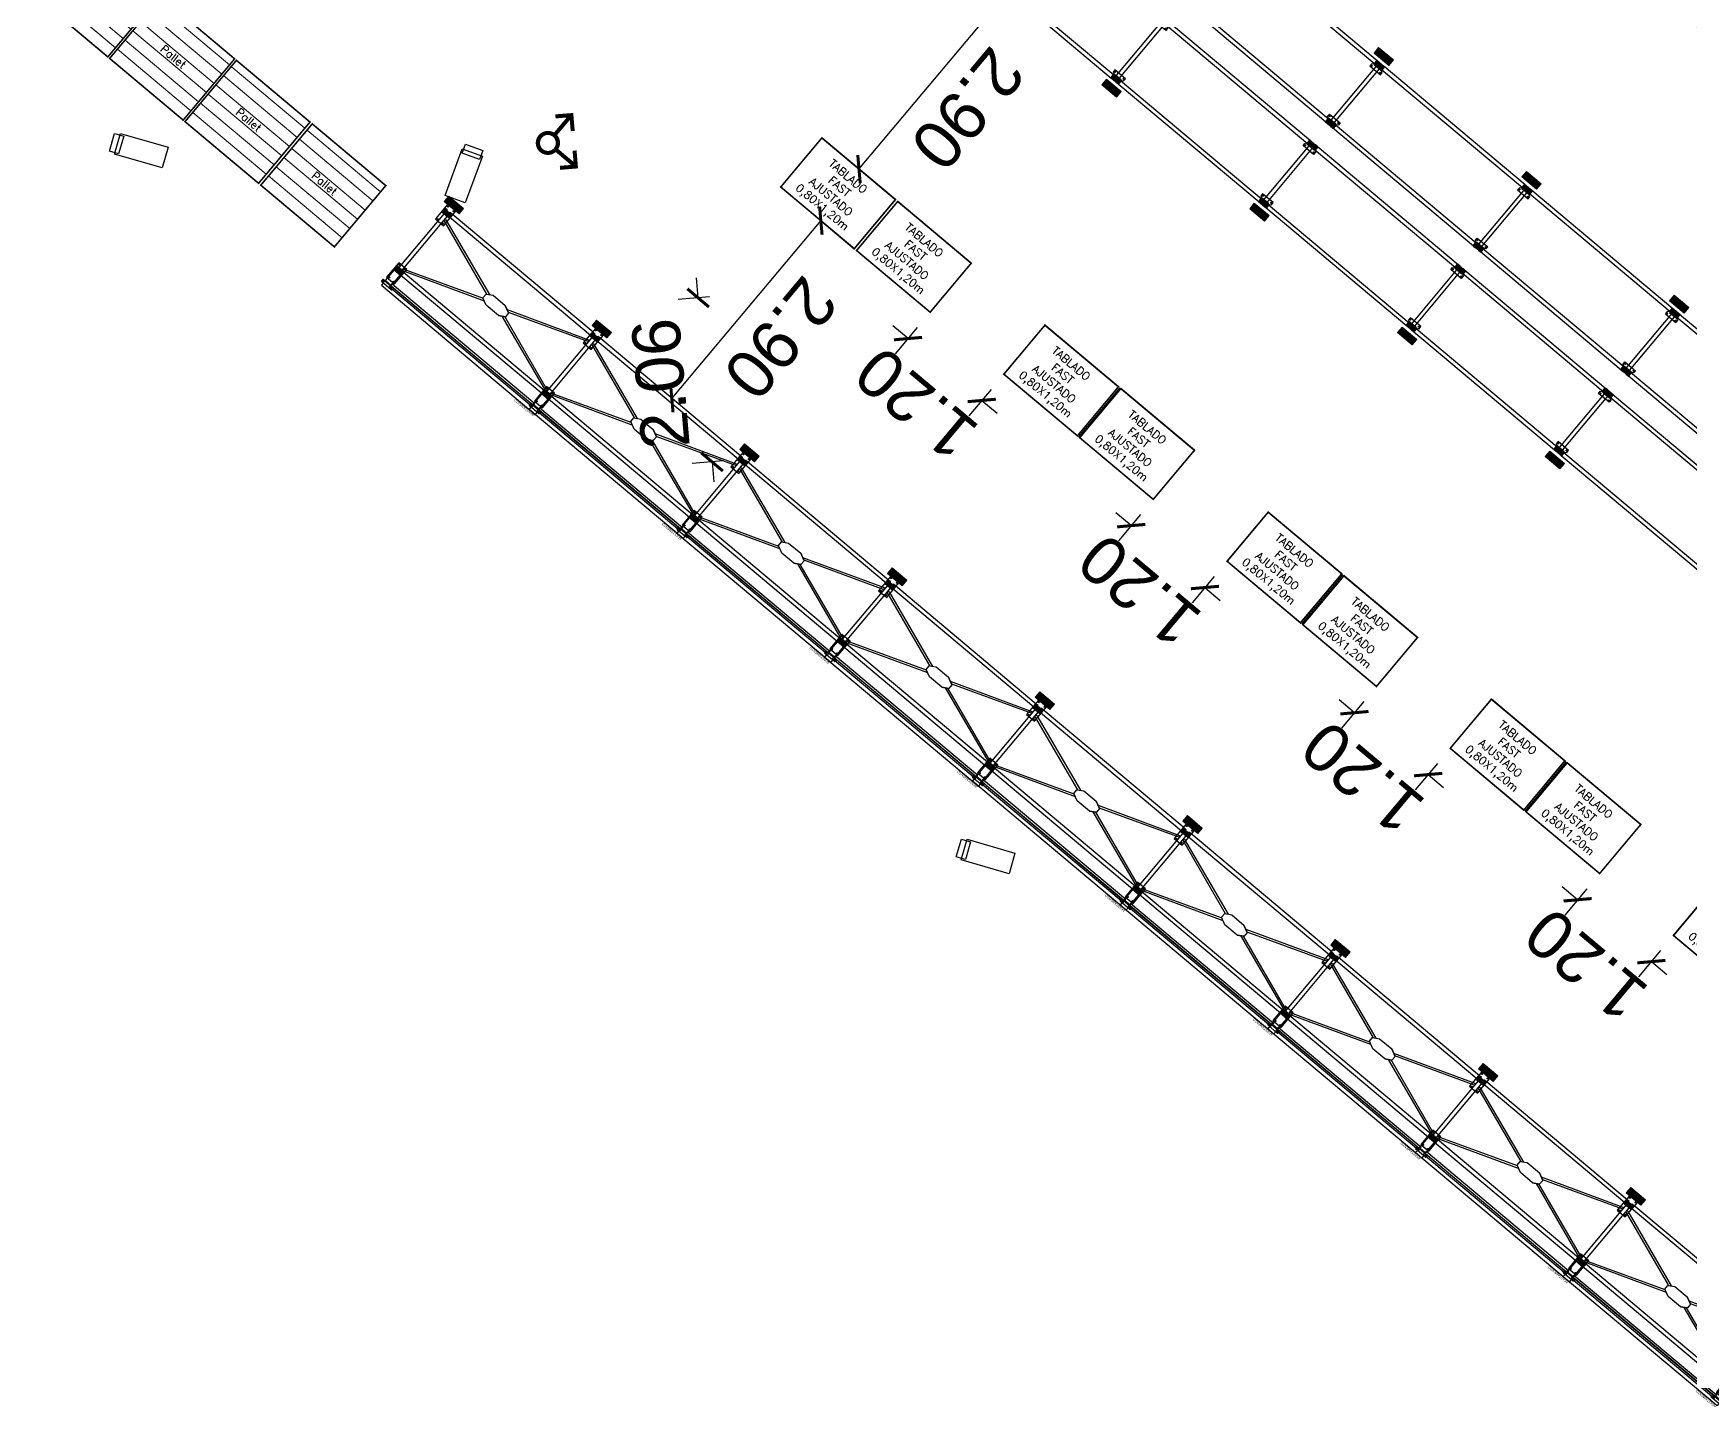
# Model space of a CAD drawing. Header units: metres. Extents: x 822482 to 822767, y 9662202 to 9662512.
# Drawn here: x 822615.03 to 822635.75, y 9662387.63 to 9662404.84 of the extents above; entities that cross this region are included whole.
import ezdxf
from ezdxf.lldxf.tags import DXFTag

# ---------------------------------------------------------------- set-up
doc = ezdxf.new("R2010")
doc.units = ezdxf.units.M
for name, color, linetype, lineweight in [('#ARQ_MOB', 250, 'Continuous', 0), ('20006_ARQ_1400_3PV$0$ELETRICA', 130, 'Continuous', 0), ('ARQ_NE_PORTAPALLETS', 251, 'Continuous', 0)]:
    doc.layers.add(name, color=color, linetype=linetype, lineweight=lineweight)
for name, color, linetype in [('#ARQ_TEXTO', 8, 'Continuous'), ('_LAYOUT - JK', 250, 'Continuous'), ('wbc_gond_planta', 7, 'Continuous')]:
    doc.layers.add(name, color=color, linetype=linetype)
doc.layers.add('ARQ_NE_COTAS', color=7, linetype='Continuous', true_color=0x000000)
doc.layers.add('NE_SIM_START', color=7, linetype='Continuous', true_color=0xebeb00)
doc.styles.add('Arial', font='arial.ttf', dxfattribs={"height": 0.6})
doc.styles.add('ROMANS', font='romans', dxfattribs={"height": 0.2})
doc.styles.get("Standard").update_dxf_attribs({"font": 'arial.ttf'})
tags = doc.linetypes.add('DASHED0', pattern=[1, 0.5, -0.5]).pattern_tags.tags
tags[6:7] = [DXFTag(74, 4), DXFTag(75, 0), DXFTag(340, '0'), DXFTag(46, 0.0), DXFTag(50, 0.0), DXFTag(44, 0.0), DXFTag(45, 0.0)]
tags[4:5] = [DXFTag(74, 4), DXFTag(75, 0), DXFTag(340, '0'), DXFTag(46, 0.0), DXFTag(50, 0.0), DXFTag(44, 0.0), DXFTag(45, 0.0)]
doc.dimstyles.new('1-300', dxfattribs={"dimtxt": 0.6, "dimasz": 0.25, "dimexe": 0.25, "dimexo": 0.25, "dimgap": 0.25, "dimtad": 1, "dimzin": 4, "dimdsep": 46, "dimtxsty": 'Arial', "dimblk": 'ARCHTICK', "dimcen": 0.25, "dimclrd": 256, "dimclre": 256, "dimclrt": 256, "dimadec": 0, "dimazin": 0, "dimtfac": 0.0666666666666667, "dimtix": 1, "dimtofl": 0, "dimtmove": 0, "dimatfit": 3, "dimldrblk": 'ARCHTICK', "dimfxl": 0.25, "dimtvp": 1, "dimtolj": 1, "dimtzin": 0, "dimarcsym": 0})

# ---------------------------------------------------------------- blocks, each defined once
blk = doc.blocks.new('065-1283-02-ARQ-PB-BAS-PLA-TTM$0$A$C3B6668A3')
at = {"const_width": 0.05}
for points in [[(0.1590988545109013, 0.01767755651554381), (0.01767749827359921, 0.1590989127528601), (0.1590988545109013, 0.3005202689901765)], [(0.3489784858639098, 0.1590989127528601), (0.01767749827359921, 0.1590989127528601)]]:
    blk.add_lwpolyline(points, dxfattribs=at)
at = {"const_width": 0.04999999999999857}
blk.add_lwpolyline([(0.3489784858639098, 0.1590989127528601, 1), (0.5989784858639098, 0.1590989127528601, 1)], format="xyb", close=True, dxfattribs=at)
blk = doc.blocks.new('_ARCHTICK')
at = {"color": 0, "linetype": 'ByBlock', "const_width": 0.15}
blk.add_lwpolyline([(-0.5, -0.5), (0.5, 0.5)], dxfattribs=at)
blk = doc.blocks.new('*D11')
at = {"layer": 'ARQ_NE_COTAS', "lineweight": -2, "ltscale": 10, "transparency": 16777216}
for p, q in [((822623.3437770943, 9662401.526453814), (822623.322633804, 9662401.775558133)), ((822623.4842761322, 9662401.538378986), (822623.0946727761, 9662401.505310524)), ((822623.6582832533, 9662399.488275874), (822623.2686798967, 9662399.455207413)), ((822623.5177842149, 9662399.476350702), (822623.5389275051, 9662399.227246385))]:
    blk.add_line(p, q, dxfattribs=at)
at = {"layer": 'Defpoints', "color": 0, "ltscale": 10, "transparency": 16777216}
for p in [(822623.3437770987, 9662401.526453815), (822623.7333804546, 9662401.559522279), (822623.9073875761, 9662399.509419166)]:
    blk.add_point(p, dxfattribs=at)
at = {"layer": 'ARQ_NE_COTAS', "lineweight": -2, "ltscale": 10, "transparency": 16777216, "xscale": 0.25, "yscale": 0.25, "zscale": 0.25}
for p, rotation in [((822623.3437770943, 9662401.526453814), 274.8514804117333), ((822623.5177842149, 9662399.476350702), 94.85148041173332)]:
    blk.add_blockref('_ARCHTICK', p, dxfattribs=dict(at, rotation=rotation))
at = {"layer": 'ARQ_NE_COTAS', "ltscale": 10, "transparency": 16777216, "insert": (822622.8764300942, 9662400.454350507), "char_height": 0.6, "attachment_point": 5, "rotation": 94.85148041173335, "style": 'Arial'}
blk.add_mtext('\\A1;2.06', dxfattribs=at)
blk = doc.blocks.new('protetor')
blk.add_hatch(color=8).paths.add_polyline_path([(-3.5, -5), (-3.5, -14), (20.5, -14), (20.5, -5)])
at = {"color": 8}
blk.add_lwpolyline([(-3.5, -5), (-3.5, -14), (20.5, -14), (20.5, -5)], close=True, dxfattribs=at)
blk = doc.blocks.new('100100T11R230100')
at = {"layer": 'wbc_gond_planta'}
for points in [[(3, -1), (3, 0), (0, 0), (0, -6), (11, -6), (11, 0), (8, 0), (8, -1)], [(244, -1), (244, 0), (241, 0), (241, -6), (252, -6), (252, 0), (249, 0), (249, -1)], [(8, -99), (8, -100), (11, -100), (11, -94), (0, -94), (0, -100), (3, -100), (3, -99)], [(249, -99), (249, -100), (252, -100), (252, -94), (241, -94), (241, -100), (244, -100), (244, -99)]]:
    blk.add_hatch(color=8, dxfattribs=at).paths.add_polyline_path(points)
at = {"layer": 'wbc_gond_planta', "color": 8, "linetype": 'Continuous'}
for p, q in [((-0.9759548485362757, 0), (11.97604515146395, 0)), ((-0.9759548485362757, -6.0145163657171), (-0.9759548485362757, 0)), ((11.97604515146395, 0), (11.97604515146395, -6.014526026236581)), ((240.0240451514637, 0), (252.9760451514639, 0)), ((240.0240451514637, -6.0145163657171), (240.0240451514637, 0)), ((252.9760451514639, 0), (252.9760451514639, -6.014526026236581)), ((-3.09997742426367, -7.185541744968759), (-0.9759548485362757, -6.0145163657171)), ((-3.09997742426367, -10.69999999999982), (-3.09997742426367, -7.185541744968759)), ((14.10002257573615, -10.69999999999982), (-3.09997742426367, -10.69999999999982)), ((11.97604515146395, -6.014526026237036), (14.10002257573615, -7.185542341804648)), ((14.10002257573615, -7.185542341804648), (14.10002257573615, -10.69999999999982)), ((237.9000225757363, -7.185541744968759), (240.0240451514637, -6.0145163657171)), ((237.9000225757363, -10.69999999999982), (237.9000225757363, -7.185541744968759)), ((255.1000225757361, -10.69999999999982), (237.9000225757363, -10.69999999999982)), ((252.9760451514639, -6.014526026237036), (255.1000225757361, -7.185542341804648)), ((255.1000225757361, -7.185542341804648), (255.1000225757361, -10.69999999999982)), ((14.10002257573615, -89.30000000000018), (-3.09997742426367, -89.30000000000018)), ((-3.09997742426367, -89.30000000000018), (-3.09997742426367, -92.81445825503124)), ((-3.09997742426367, -92.81445825503124), (-0.9759548485362757, -93.9854836342829)), ((-0.9759548485362757, -93.9854836342829), (-0.9759548485362757, -100)), ((-0.9759548485362757, -100), (11.97604515146395, -100)), ((11.97604515146395, -93.98547397376296), (14.10002257573615, -92.81445765819535)), ((11.97604515146395, -100), (11.97604515146395, -93.98547397376342)), ((14.10002257573615, -92.81445765819535), (14.10002257573615, -89.30000000000018)), ((255.1000225757361, -89.30000000000018), (237.9000225757363, -89.30000000000018)), ((237.9000225757363, -89.30000000000018), (237.9000225757363, -92.81445825503124)), ((237.9000225757363, -92.81445825503124), (240.0240451514637, -93.9854836342829)), ((240.0240451514637, -93.9854836342829), (240.0240451514637, -100)), ((240.0240451514637, -100), (252.9760451514639, -100)), ((252.9760451514639, -93.98547397376296), (255.1000225757361, -92.81445765819535)), ((252.9760451514639, -100), (252.9760451514639, -93.98547397376342)), ((255.1000225757361, -92.81445765819535), (255.1000225757361, -89.30000000000018))]:
    blk.add_line(p, q, dxfattribs=at)
at = {"layer": 'wbc_gond_planta', "color": 8}
for p, q in [((3, 0), (0, 0)), ((0, 0), (0, -6)), ((3, -1), (3, 0)), ((8, 0), (8, -1)), ((8, 0), (11, 0)), ((11, 0), (241, 0)), ((11, 0), (11, -6)), ((244, 0), (241, 0)), ((241, 0), (241, -6)), ((244, -1), (244, 0)), ((249, 0), (249, -1)), ((249, 0), (252, 0)), ((252, 0), (252, -6)), ((11, -6), (0, -6)), ((8, -1), (3, -1)), ((3, -94), (3, -6)), ((8, -94), (8, -6)), ((11, -5), (241, -5)), ((252, -6), (241, -6)), ((249, -1), (244, -1)), ((244, -94), (244, -6)), ((249, -94), (249, -6)), ((0, -100), (0, -94)), ((11, -94), (0, -94)), ((3, -100), (0, -100)), ((8, -99), (3, -99)), ((3, -99), (3, -100)), ((8, -100), (8, -99)), ((8, -100), (11, -100)), ((11, -100), (11, -94)), ((11, -95), (241, -95)), ((11, -100), (241, -100)), ((241, -100), (241, -94)), ((252, -94), (241, -94)), ((244, -100), (241, -100)), ((249, -99), (244, -99)), ((244, -99), (244, -100)), ((249, -100), (249, -99)), ((249, -100), (252, -100)), ((252, -100), (252, -94))]:
    blk.add_line(p, q, dxfattribs=at)
for points in [[(3, -1), (3, 0), (0, 0), (0, -6), (11, -6), (11, 0), (8, 0), (8, -1)], [(244, -1), (244, 0), (241, 0), (241, -6), (252, -6), (252, 0), (249, 0), (249, -1)], [(8, -99), (8, -100), (11, -100), (11, -94), (0, -94), (0, -100), (3, -100), (3, -99)], [(249, -99), (249, -100), (252, -100), (252, -94), (241, -94), (241, -100), (244, -100), (244, -99)]]:
    blk.add_lwpolyline(points, close=True, dxfattribs=at)
for centre in [(-1.399977424263852, -9), (12.40002257573633, -9), (239.6000225757361, -9), (253.4000225757363, -9), (-1.399977424263852, -91), (12.40002257573633, -91), (239.6000225757361, -91), (253.4000225757363, -91)]:
    blk.add_circle(centre, 0.7000000000000001, dxfattribs=at)
blk = doc.blocks.new('100100V11R230100')
at = {"layer": 'wbc_gond_planta'}
h = blk.add_hatch(color=8, dxfattribs=at)
edge = h.paths.add_edge_path()
edge.add_arc((-0.7500000000009095, 19.92500000000155), 0.75, 0, 360)
for points in [[(3, -1), (3, 0), (0, 0), (0, -6), (11, -6), (11, 0), (8, 0), (8, -1)], [(244, -1), (244, 0), (241, 0), (241, -6), (252, -6), (252, 0), (249, 0), (249, -1)], [(8, -99), (8, -100), (11, -100), (11, -94), (0, -94), (0, -100), (3, -100), (3, -99)], [(249, -99), (249, -100), (252, -100), (252, -94), (241, -94), (241, -100), (244, -100), (244, -99)]]:
    blk.add_hatch(color=8, dxfattribs=at).paths.add_polyline_path(points)
h = blk.add_hatch(color=8, dxfattribs=at)
edge = h.paths.add_edge_path()
edge.add_arc((11.75, 19.92500000000155), 0.75, 0, 360)
h = blk.add_hatch(color=8, dxfattribs=at)
edge = h.paths.add_edge_path()
edge.add_arc((240.25, 19.92500000000337), 0.75, 0, 360)
h = blk.add_hatch(color=8, dxfattribs=at)
edge = h.paths.add_edge_path()
edge.add_arc((252.75, 19.92500000000337), 0.75, 0, 360)
at = {"layer": 'Defpoints', "color": 8, "linetype": 'DASHED0'}
for p, q in [((251.5, 24.9999999999668), (0.4700000000002547, 25)), ((0.4700000000002547, 21.52500000000009), (0.4700000000002547, 25)), ((251.5, 21.52499999996689), (251.5, 24.9999999999668))]:
    blk.add_line(p, q, dxfattribs=at)
at = {"layer": 'wbc_gond_planta', "color": 8}
for p, q in [((-2.000000000000909, 21.52500000000009), (13, 21.52500000000009)), ((239, 21.52500000000191), (254, 21.52500000000191)), ((-3.000000000000909, 20.52500000000009), (-3.000000000000909, 17.76000000000067)), ((254.9999999999982, 18.00000000000182), (-3.000000000000909, 18.00000000000045)), ((254.9999999999982, 17.76000000000204), (-3.000000000000909, 17.76000000000067)), ((12.04500000001053, 13.09999999999809), (-1.044999999985521, 13.09999999999764)), ((-1.044999999985521, 13.09999999999764), (-1.044999999983702, -10.60000000000127)), ((-9.094947017729282e-13, 0.2400000000002365), (11, 0.2400000000002365)), ((0, 0), (11, 4.547473508864641e-13)), ((0.4999999999990905, 17.36000000000104), (0.0999999999994543, 17.76000000000067)), ((0.4999999999990905, 17.36000000000104), (9.487271735030845, 17.36000000000104)), ((0.4999999999990905, 17.36000000000104), (0.4999999999990905, 0.2400000000002365)), ((9.482779119154657, 20.16000000000031), (9.482779119154657, 18.24000000000024)), ((9.487271735030845, 17.52000000000089), (9.487271735029935, 15.36500000000206)), ((9.603322847109666, 20.40000000000009), (242.3921845370141, 20.40000000000236)), ((242.3966771528894, 15.12500000000227), (9.607815462984945, 15.12500000000045)), ((10.5, 15.12500000000045), (10.5, 0.2400000000002365)), ((11, 0), (241, 0)), ((12.04500000001235, -10.60000000000082), (12.04500000001053, 13.09999999999809)), ((14, 20.52500000000009), (14, 20.40000000000009)), ((238, 20.52500000000191), (238, 20.40000000000236)), ((253.045000000011, 13.09999999999809), (239.9550000000145, 13.09999999999764)), ((239.9550000000145, 13.09999999999764), (239.9550000000163, -10.60000000000127)), ((241, 0.2400000000020555), (252, 0.2400000000020555)), ((241, 2.273736754432321e-12), (252, 2.273736754432321e-12)), ((241.5, 15.12500000000227), (241.5, 0.2400000000020555)), ((242.5127282649682, 18.24000000000206), (242.5127282649682, 20.16000000000213)), ((251.4999999999982, 17.36000000000422), (242.5127282649664, 17.36000000000968)), ((242.5172208808435, 15.36500000000206), (242.5172208808444, 17.52000000000271)), ((251.4999999999982, 17.36000000000422), (251.8999999999978, 17.76000000000386)), ((251.4999999999982, 17.36000000000422), (251.5, 0.2400000000020555)), ((253.0450000000128, -10.60000000000082), (253.045000000011, 13.09999999999809)), ((255, 20.52500000000146), (254.9999999999982, 17.76000000000204)), ((-1.044999999983702, -10.60000000000127), (12.04500000001235, -10.60000000000082)), ((-0.3400000000001455, -5.499999999999545), (-0.3400000000001455, -0.09999999999990905)), ((-0.0999999999994543, -5.499999999999545), (-0.3400000000001455, -5.499999999999545)), ((-0.0999999999994543, -0.09999999999990905), (-0.0999999999994543, -5.499999999999545)), ((3, -94), (3, -6)), ((8, -94), (8, -6)), ((11, -5), (241, -5)), ((11.10000000000036, -5.499999999999545), (11.10000000000036, -0.09999999999990905)), ((11.34000000000015, -5.499999999999545), (11.10000000000036, -5.499999999999545)), ((11.34000000000015, -0.09999999999990905), (11.34000000000015, -5.499999999999545)), ((239.9550000000163, -10.60000000000127), (253.0450000000128, -10.60000000000082)), ((240.6599999999999, -5.499999999997726), (240.6599999999999, -0.09999999999809006)), ((240.8999999999996, -5.499999999997726), (240.6599999999999, -5.499999999997726)), ((240.8999999999996, -5.499999999997726), (240.8999999999996, -0.09999999999809006)), ((244, -94), (244, -6)), ((249, -94), (249, -6)), ((252.1000000000004, -0.09999999999809006), (252.1000000000004, -5.499999999997726)), ((252.3400000000001, -5.499999999997726), (252.1000000000004, -5.499999999997726)), ((252.3400000000001, -0.09999999999809006), (252.3400000000001, -5.499999999997726)), ((12.04500000001326, -81.900000000001), (-1.044999999983702, -81.90000000000146)), ((-1.044999999983702, -81.90000000000146), (-1.044999999981883, -105.6000000000004)), ((12.04500000001508, -105.5999999999999), (12.04500000001326, -81.900000000001)), ((253.0450000000133, -81.900000000001), (239.9550000000168, -81.90000000000146)), ((239.9550000000168, -81.90000000000146), (239.9550000000186, -105.6000000000004)), ((253.0450000000151, -105.5999999999999), (253.0450000000133, -81.900000000001)), ((11, -95), (241, -95)), ((11, -100), (241, -100)), ((241, -100), (241, -94)), ((252, -94), (241, -94)), ((244, -100), (241, -100)), ((249, -99), (244, -99)), ((244, -99), (244, -100)), ((249, -100), (249, -99)), ((249, -100), (252, -100)), ((252, -100), (252, -94)), ((-1.044999999981883, -105.6000000000004), (12.04500000001508, -105.5999999999999)), ((239.9550000000186, -105.6000000000004), (253.0450000000151, -105.5999999999999))]:
    blk.add_line(p, q, dxfattribs=at)
at = {"layer": 'wbc_gond_planta', "color": 8, "linetype": 'DASHED0'}
for p, q in [((8.17378111821381, -7.620765358221433), (8, -7.848561623673959)), ((8, -7.848561623673959), (108.3008219567164, -44.11985445639493)), ((9.201986067654616, -6.272970787626036), (8.17378111821381, -7.620765358221433)), ((9.375767185868426, -6.045174522172601), (9.201986067654616, -6.272970787626036)), ((9.375767185868426, -6.045174522172601), (111.036418998, -42.51257064835499)), ((140.0578222291874, -42.55781182631017), (242.3454393832062, -6)), ((143.2184976737544, -44.10379438071777), (243.7212065690778, -7.803387101500448)), ((242.3454393832062, -6), (242.5192205014214, -6.227796265452525)), ((242.5192205014214, -6.227796265452525), (243.5474254508626, -7.575590836047922)), ((243.5474254508626, -7.575590836047922), (243.7212065690778, -7.803387101500448)), ((107.460603284539, -44.61351995121095), (115.1196032845378, -40.11351995121095)), ((115.1196032845378, -40.11351995121095), (107.460603284539, -44.61351995121095)), ((115.1196032845378, -40.11351995121095), (135.060603284539, -40.11351995121095)), ((135.060603284539, -40.11351995121095), (144.2606032845388, -44.61351995121095)), ((108.5027088953243, -51.12324552170321), (8, -87.42365280092054)), ((111.6633843398904, -52.66922807611081), (9.375767185872519, -89.2270399024219)), ((107.460603284539, -50.61351995121095), (107.460603284539, -44.61351995121095)), ((107.460603284539, -50.61351995121095), (107.460603284539, -44.61351995121095)), ((116.6606032845398, -55.11351995121095), (107.460603284539, -50.61351995121095)), ((107.460603284539, -50.61351995121095), (116.6606032845398, -55.11351995121095)), ((136.6016032845368, -55.11351995121095), (116.6606032845398, -55.11351995121095)), ((144.2606032845388, -50.61351995121095), (136.6016032845368, -55.11351995121095)), ((242.3097454544136, -89.25835942618778), (140.5732181971634, -52.78002117763572)), ((143.1828037450091, -51.15456504544682), (243.6855126402847, -87.45497232468733)), ((144.2606032845388, -44.61351995121095), (144.2606032845388, -50.61351995121095)), ((8.173781118216084, -87.65144906637306), (8, -87.42365280092054)), ((9.201986067656435, -88.99924363696846), (8.173781118216084, -87.65144906637306)), ((9.375767185872519, -89.2270399024219), (9.201986067656435, -88.99924363696846)), ((242.3097454544136, -89.25835942618778), (242.4835265726283, -89.03056316073526)), ((242.4835265726283, -89.03056316073526), (243.5117315220691, -87.68276859013986)), ((243.51173152207, -87.68276859013986), (243.6855126402847, -87.45497232468733))]:
    blk.add_line(p, q, dxfattribs=at)
at = {"layer": 'wbc_gond_planta', "color": 8}
for points in [[(3, -1), (3, 0), (0, 0), (0, -6), (11, -6), (11, 0), (8, 0), (8, -1)], [(244, -1), (244, 0), (241, 0), (241, -6), (252, -6), (252, 0), (249, 0), (249, -1)], [(8, -99), (8, -100), (11, -100), (11, -94), (0, -94), (0, -100), (3, -100), (3, -99)], [(249, -99), (249, -100), (252, -100), (252, -94), (241, -94), (241, -100), (244, -100), (244, -99)]]:
    blk.add_lwpolyline(points, close=True, dxfattribs=at)
for centre, radius in [((-0.7500000000009095, 19.92500000000155), 0.75), ((1.430000000015752, 11.49999999999545), 0.7000000000000001), ((9.570000000011532, 11.49999999999545), 0.7000000000000001), ((11.75, 19.92500000000155), 0.75), ((240.25, 19.92500000000337), 0.75), ((242.4300000000162, 11.49999999999545), 0.7000000000000001), ((250.570000000012, 11.49999999999545), 0.7000000000000001), ((252.75, 19.92500000000337), 0.75), ((0.9550000000162981, -8.900000000002365), 0.7000000000000001), ((10.04500000001235, -8.900000000002365), 0.7000000000000001), ((241.9550000000163, -8.900000000002365), 0.7000000000000001), ((251.0450000000128, -8.900000000002365), 0.7000000000000001), ((1.430000000018481, -83.50000000000364), 0.7000000000000001), ((9.57000000001426, -83.50000000000364), 0.7000000000000001), ((242.4300000000185, -83.50000000000364), 0.7000000000000001), ((250.5700000000143, -83.50000000000364), 0.7000000000000001), ((0.9550000000181171, -103.9000000000015), 0.7000000000000001), ((10.04500000001508, -103.9000000000015), 0.7000000000000001), ((241.9550000000186, -103.9000000000015), 0.7000000000000001), ((251.0450000000151, -103.9000000000015), 0.7000000000000001)]:
    blk.add_circle(centre, radius, dxfattribs=at)
for centre, radius, start, end in [((-2.000000000000909, 20.52500000000009), 1.000000000000001, 89.99999999999447, 180.0000000000004), ((13, 20.52500000000009), 0.9999999999999788, 0, 89.99999999999447), ((239, 20.52500000000191), 1.000000000000001, 89.99999999999447, 180.0000000000004), ((254, 20.52500000000191), 0.9999999999999788, 0, 89.99999999999447), ((-9.094947017729282e-13, -0.09999999999990905), 0.340000000000007, 89.99999999999447, 180.0000000000004), ((-9.094947017729282e-13, -0.09999999999990905), 0.1000000000000334, 89.99999999999447, 180.0000000000004), ((11, -0.09999999999990905), 0.34, 0, 90.01166961505233), ((11, -0.09999999999990905), 0.1000000000000001, 0, 89.99999999999447), ((241, -0.09999999999809006), 0.3399999999999626, 89.99999999999447, 180.0233392301046), ((241, -0.09999999999809006), 0.09999999999998899, 89.99999999999447, 180.0000000000004), ((252, -0.09999999999809006), 0.3400000000000004, 0, 90.01166961505233), ((252, -0.09999999999809006), 0.1000000000000004, 0, 89.99999999999447)]:
    blk.add_arc(centre, radius, start, end, dxfattribs=at)
for centre, major_axis, ratio, start_param, end_param in [((9.603322847109666, 20.16000000000031), (0, 0.2399999999997817), 0.5022655331432505, 0, 1.570796326794897), ((9.603322847109666, 18.24000000000024), (0, 0.2400000000002364), 0.5022655331435685, 1.570796326794897, 3.141592653589793), ((9.607815462984945, 17.52000000000089), (0, 0.2399999999997817), 0.5022655331432506, 0, 1.570796326794778), ((9.607815462984945, 15.36500000000024), (0, 0.2399999999997817), 0.5022655331432507, 1.570796326794897, 3.141592653589793), ((242.3921845370141, 20.16000000000213), (0, -0.2400000000002364), 0.5022655331433893, 1.570796326794897, 3.141592653589793), ((242.3921845370141, 18.24000000000206), (0, -0.2399999999997817), 0.5022655331434415, 0, 1.570796326795015), ((242.3966771528903, 17.52000000000271), (0, -0.2399999999997817), 0.5022655331434763, 1.570796326794897, 3.141592653589793), ((242.3966771528894, 15.36500000000206), (0, -0.2399999999997817), 0.5022655331434417, 0, 1.570796326794897)]:
    blk.add_ellipse(centre, major_axis=major_axis, ratio=ratio, start_param=start_param, end_param=end_param, dxfattribs=at)
at = {"layer": 'Defpoints', "color": 8}
blk.add_text('AFASTAMENTO', height=3, dxfattribs=at).set_placement((0.9761373693245332, 25.94868975663121))
blk = doc.blocks.new('Pallet')
at = {"layer": '20006_ARQ_1400_3PV$0$ELETRICA', "true_color": 0xe3e3e3}
h = blk.add_hatch(dxfattribs=at)
h.set_pattern_fill('ANGLE', color=254, scale=100, angle=270)
h.set_pattern_definition([(270, (-6260213.5565766, 2250736.615733074), (698.5, -1.3e-13), [508, -190.5]), (0, (-6260213.5565766, 2250736.615733074), (1.7e-13, 698.5), [508, -190.5])])
h.paths.add_polyline_path([(38752.00000000704, -4411.686839036225), (38752.00000000704, -4291.678140122055), (38632.00000000733, -4291.678140122055), (38632.0000000066, -4411.686839036225)])
at = {"layer": '#ARQ_MOB', "transparency": 33554687, "const_width": 2}
blk.add_lwpolyline([(38575.32516398458, -4328.342116569729), (38455.32516398234, -4328.342116569729), (38455.32516398234, -4428.342116570631), (38575.32516398458, -4428.342116570631)], close=True, dxfattribs=at)
for points in [[(38575.32516398205, -4328.342116569729), (38455.32516398234, -4328.342116569729), (38455.32516398234, -4328.342116569729), (38575.32516398205, -4328.342116569729), (38575.32516398205, -4330.833417654497)], [(38575.32516398205, -4338.33341765457), (38455.32516398234, -4338.33341765457), (38455.32516398234, -4353.333417654715), (38575.32516398205, -4353.333417654715), (38575.32516398205, -4338.33341765457)], [(38575.32516398205, -4353.333417654715), (38455.32516398234, -4353.333417654715), (38455.32516398234, -4368.333417654861), (38575.32516398205, -4368.333417654861), (38575.32516398205, -4353.333417654715)], [(38575.32516398205, -4368.333417654861), (38455.32516398234, -4368.333417654861), (38455.32516398234, -4383.333417655004), (38575.32516398205, -4383.333417655004), (38575.32516398205, -4368.333417654861)], [(38575.32516398205, -4383.32471873927), (38455.32516398234, -4383.32471873927), (38455.32516398234, -4398.324718739414), (38575.32516398205, -4398.324718739414), (38575.32516398205, -4383.32471873927)], [(38575.32516398205, -4398.316019823679), (38455.32516398234, -4398.316019823679), (38455.32516398234, -4413.316019823823), (38575.32516398205, -4413.316019823823), (38575.32516398205, -4398.316019823679)], [(38575.32516398205, -4413.307320908089), (38455.32516398234, -4413.307320908089), (38455.32516398234, -4428.307320908233), (38575.32516398205, -4428.307320908233), (38575.32516398205, -4413.307320908089)]]:
    blk.add_lwpolyline(points)
at = {"layer": '#ARQ_TEXTO', "insert": (38515, -4375.504917245576), "char_height": 10.00007616569247, "width": 346, "attachment_point": 5, "style": 'ROMANS'}
blk.add_mtext('Pallet', dxfattribs=at)
blk = doc.blocks.new('tablado fast 80x120')
at = {"layer": '_LAYOUT - JK'}
for p, q in [((2156.495007773374, 2573.118344939658), (2155.295007768531, 2573.118344939658)), ((2155.295007768531, 2573.118344939658), (2155.295007768531, 2572.318344939657)), ((2156.495007773374, 2572.318344939657), (2156.495007773374, 2573.118344939658)), ((2155.295007768531, 2572.318344939657), (2156.495007773374, 2572.318344939657))]:
    blk.add_line(p, q, dxfattribs=at)
at = {"layer": '_LAYOUT - JK', "const_width": 0.02}
for points in [[(2156.495007717337, 2573.118695541223), (2155.295007768531, 2573.118344939658), (2155.295299936502, 2572.31834498233), (2156.495299885308, 2572.318695583895)], [(2157.731484718007, 2573.119404756854), (2156.531484769202, 2573.119054155289), (2156.531776937173, 2572.319054197961), (2157.731776885978, 2572.319404799526)]]:
    blk.add_lwpolyline(points, close=True, dxfattribs=at)
at = {"layer": '_LAYOUT - JK'}
for points in [[(2156.495007717311, 2573.118695541223), (2155.295007768531, 2573.118344939658), (2155.295007768531, 2573.118344939658), (2156.495007717311, 2573.118695541223), (2156.495014996095, 2573.093782531439)], [(2157.731484717982, 2573.119404756854), (2156.531484769202, 2573.119054155289), (2156.531484769202, 2573.119054155289), (2157.731484717982, 2573.119404756854), (2157.731491996766, 2573.09449174707)]]:
    blk.add_lwpolyline(points, dxfattribs=at)
at = {"layer": '_LAYOUT - JK', "char_height": 0.1000007616569247, "width": 3.46, "attachment_point": 5, "rotation": 0.01673999189479536, "style": 'ROMANS'}
for insert in [(2155.855270656619, 2572.696471236826), (2157.095245634627, 2572.696471236826)]:
    blk.add_mtext('TABLADO \\PFAST\\PAJUSTADO \\P0,80X1,20m', dxfattribs=dict(at, insert=insert))
blk = doc.blocks.new('*D515')
at = {"layer": 'ARQ_NE_COTAS', "lineweight": -2, "transparency": 16777216}
for p, q in [((359.9703615400941, -196.1962929330767), (359.9470212180169, -196.1962929330767)), ((360.1970212180169, -199.0947674782948), (360.1970212180169, -196.1962929330767)), ((360.0016610827298, -199.0947674782948), (359.9470212180169, -199.0947674782948))]:
    blk.add_line(p, q, dxfattribs=at)
at = {"layer": 'Defpoints', "color": 0, "transparency": 16777216}
for p in [(360.1970212180169, -196.1962929330767), (360.2203615400941, -196.1962929330767), (360.2516610827298, -199.0947674782948)]:
    blk.add_point(p, dxfattribs=at)
at = {"layer": 'ARQ_NE_COTAS', "lineweight": -2, "transparency": 16777216, "xscale": 0.25, "yscale": 0.25, "zscale": 0.25}
for p, rotation in [((360.1970212180169, -196.1962929330767), 90), ((360.1970212180169, -199.0947674782948), 270)]:
    blk.add_blockref('_ARCHTICK', p, dxfattribs=dict(at, rotation=rotation))
at = {"layer": 'ARQ_NE_COTAS', "transparency": 16777216, "insert": (359.6406774253837, -197.6455302056858), "char_height": 0.6, "attachment_point": 5, "rotation": 90, "style": 'Arial'}
blk.add_mtext('\\A1;2.90', dxfattribs=at)
blk = doc.blocks.new('*D516')
at = {"layer": 'ARQ_NE_COTAS', "lineweight": -2, "transparency": 16777216}
for p, q in [((360.0016611116008, -199.8949427809567), (359.9958482282237, -199.8949427809567)), ((360.2458482282237, -199.8949427809567), (360.2458482282237, -202.7935793958605)), ((360.0016609895976, -202.7935793958605), (359.9958482282237, -202.7935793958605))]:
    blk.add_line(p, q, dxfattribs=at)
at = {"layer": 'Defpoints', "color": 0, "transparency": 16777216}
for p in [(360.2516611116008, -199.8949427809567), (360.2458482282237, -202.7935793958605), (360.2516609895976, -202.7935793958605)]:
    blk.add_point(p, dxfattribs=at)
at = {"layer": 'ARQ_NE_COTAS', "lineweight": -2, "transparency": 16777216, "xscale": 0.25, "yscale": 0.25, "zscale": 0.25}
for p, rotation in [((360.2458482282237, -199.8949427809567), 90), ((360.2458482282237, -202.7935793958605), 270)]:
    blk.add_blockref('_ARCHTICK', p, dxfattribs=dict(at, rotation=rotation))
at = {"layer": 'ARQ_NE_COTAS', "transparency": 16777216, "insert": (359.6895044355906, -201.3442610884087), "char_height": 0.6, "attachment_point": 5, "rotation": 90, "style": 'Arial'}
blk.add_mtext('\\A1;2.90', dxfattribs=at)
blk = doc.blocks.new('*D517')
at = {"layer": 'ARQ_NE_COTAS', "lineweight": -2, "transparency": 16777216}
for p, q in [((357.2116610724479, -198.8458273373544), (357.2116610724479, -198.4155158046633)), ((358.4148919675499, -198.8458273382857), (358.4148919675499, -198.4155158046633)), ((357.2116610724479, -198.6655158046633), (356.9616610724479, -198.6655158046633)), ((358.4148919675499, -198.6655158046633), (358.6648919675499, -198.6655158046633))]:
    blk.add_line(p, q, dxfattribs=at)
at = {"layer": 'Defpoints', "color": 0, "transparency": 16777216}
for p in [(357.2116610724479, -198.6655158046633), (357.2116610724479, -199.0958273373544), (358.4148919675499, -199.0958273382857)]:
    blk.add_point(p, dxfattribs=at)
at = {"layer": 'ARQ_NE_COTAS', "lineweight": -2, "transparency": 16777216, "xscale": 0.25, "yscale": 0.25, "zscale": 0.25}
blk.add_blockref('_ARCHTICK', (357.2116610724479, -198.6655158046633), dxfattribs=at)
at = {"layer": 'ARQ_NE_COTAS', "lineweight": -2, "transparency": 16777216, "xscale": 0.25, "yscale": 0.25, "zscale": 0.25, "rotation": 180}
blk.add_blockref('_ARCHTICK', (358.4148919675499, -198.6655158046633), dxfattribs=at)
at = {"layer": 'ARQ_NE_COTAS', "transparency": 16777216, "insert": (357.8132765199989, -198.1091720120303), "char_height": 0.6, "attachment_point": 5, "style": 'Arial'}
blk.add_mtext('\\A1;1.20', dxfattribs=at)
blk = doc.blocks.new('*D518')
at = {"layer": 'ARQ_NE_COTAS', "lineweight": -2, "transparency": 16777216}
for p, q in [((353.5716615403071, -198.8471567034721), (353.5716615403071, -198.4168451726437)), ((354.7748924372718, -198.8471567044035), (354.7748924372718, -198.4168451726437)), ((353.5716615403071, -198.6668451726437), (353.3216615403071, -198.6668451726437)), ((354.7748924372718, -198.6668451726437), (355.0248924372718, -198.6668451726437))]:
    blk.add_line(p, q, dxfattribs=at)
at = {"layer": 'Defpoints', "color": 0, "transparency": 16777216}
for p in [(353.5716615403071, -198.6668451726437), (353.5716615403071, -199.0971567034721), (354.7748924372718, -199.0971567044035)]:
    blk.add_point(p, dxfattribs=at)
at = {"layer": 'ARQ_NE_COTAS', "lineweight": -2, "transparency": 16777216, "xscale": 0.25, "yscale": 0.25, "zscale": 0.25}
blk.add_blockref('_ARCHTICK', (353.5716615403071, -198.6668451726437), dxfattribs=at)
at = {"layer": 'ARQ_NE_COTAS', "lineweight": -2, "transparency": 16777216, "xscale": 0.25, "yscale": 0.25, "zscale": 0.25, "rotation": 180}
blk.add_blockref('_ARCHTICK', (354.7748924372718, -198.6668451726437), dxfattribs=at)
at = {"layer": 'ARQ_NE_COTAS', "transparency": 16777216, "insert": (354.1732769887894, -198.1105013800106), "char_height": 0.6, "attachment_point": 5, "style": 'Arial'}
blk.add_mtext('\\A1;1.20', dxfattribs=at)
blk = doc.blocks.new('*D519')
at = {"layer": 'ARQ_NE_COTAS', "lineweight": -2, "transparency": 16777216}
for p, q in [((349.9316619336605, -198.8484860658646), (349.9316619336605, -198.4181745331734)), ((351.1348928315565, -198.8484860658646), (351.1348928315565, -198.4181745331734)), ((349.9316619336605, -198.6681745331734), (349.6816619336605, -198.6681745331734)), ((351.1348928315565, -198.6681745331734), (351.3848928315565, -198.6681745331734))]:
    blk.add_line(p, q, dxfattribs=at)
at = {"layer": 'Defpoints', "color": 0, "transparency": 16777216}
for p in [(349.9316619336605, -198.6681745331734), (349.9316619336605, -199.0984860658646), (351.1348928315565, -199.0984860658646)]:
    blk.add_point(p, dxfattribs=at)
at = {"layer": 'ARQ_NE_COTAS', "lineweight": -2, "transparency": 16777216, "xscale": 0.25, "yscale": 0.25, "zscale": 0.25}
blk.add_blockref('_ARCHTICK', (349.9316619336605, -198.6681745331734), dxfattribs=at)
at = {"layer": 'ARQ_NE_COTAS', "lineweight": -2, "transparency": 16777216, "xscale": 0.25, "yscale": 0.25, "zscale": 0.25, "rotation": 180}
blk.add_blockref('_ARCHTICK', (351.1348928315565, -198.6681745331734), dxfattribs=at)
at = {"layer": 'ARQ_NE_COTAS', "transparency": 16777216, "insert": (350.5332773826085, -198.1118307405404), "char_height": 0.6, "attachment_point": 5, "style": 'Arial'}
blk.add_mtext('\\A1;1.20', dxfattribs=at)
blk = doc.blocks.new('*D520')
at = {"layer": 'ARQ_NE_COTAS', "lineweight": -2, "transparency": 16777216}
for p, q in [((346.2916623298079, -198.8498154291883), (346.2916623298079, -198.4195038983598)), ((347.4948932286352, -198.849815431051), (347.4948932286352, -198.4195038983598)), ((346.2916623298079, -198.6695038983598), (346.0416623298079, -198.6695038983598)), ((347.4948932286352, -198.6695038983598), (347.7448932286352, -198.6695038983598))]:
    blk.add_line(p, q, dxfattribs=at)
at = {"layer": 'Defpoints', "color": 0, "transparency": 16777216}
for p in [(346.2916623298079, -198.6695038983598), (346.2916623298079, -199.0998154291883), (347.4948932286352, -199.099815431051)]:
    blk.add_point(p, dxfattribs=at)
at = {"layer": 'ARQ_NE_COTAS', "lineweight": -2, "transparency": 16777216, "xscale": 0.25, "yscale": 0.25, "zscale": 0.25}
blk.add_blockref('_ARCHTICK', (346.2916623298079, -198.6695038983598), dxfattribs=at)
at = {"layer": 'ARQ_NE_COTAS', "lineweight": -2, "transparency": 16777216, "xscale": 0.25, "yscale": 0.25, "zscale": 0.25, "rotation": 180}
blk.add_blockref('_ARCHTICK', (347.4948932286352, -198.6695038983598), dxfattribs=at)
at = {"layer": 'ARQ_NE_COTAS', "transparency": 16777216, "insert": (346.8932777792215, -198.1131601057268), "char_height": 0.6, "attachment_point": 5, "style": 'Arial'}
blk.add_mtext('\\A1;1.20', dxfattribs=at)
blk = doc.blocks.new('A$C8f1b9c42')
at = {"layer": 'ARQ_NE_PORTAPALLETS'}
for p, q in [((348.7116616517305, -199.0968710882589), (348.7116616535932, -199.8968710917979)), ((352.3516613598913, -199.0958192842081), (352.3516613598913, -199.8958192821592)), ((355.9916610661894, -199.0947674782947), (355.9916610643268, -199.8947674771771))]:
    blk.add_line(p, q, dxfattribs=at)
at = {"layer": 'ARQ_NE_PORTAPALLETS', "xscale": 0.01000000003725292, "yscale": 0.01000000003725292, "zscale": 0.01000000003725292}
for name, p in [('100100V11R230100', (342.0903614684939, -195.1962929274887)), ('100100V11R230100', (344.5003614779562, -195.1962929274887)), ('100100V11R230100', (346.9103614883497, -195.1962929274887)), ('100100V11R230100', (349.3203614968807, -195.19629292842)), ('100100V11R230100', (351.7303615054116, -195.1962929274887)), ('100100V11R230100', (354.1403615185991, -195.19629292842)), ('100100V11R230100', (356.5503615261987, -195.1962929274887)), ('100100V11R230100', (358.9603615337983, -195.19629292842)), ('100100V11R230100', (361.3703615432605, -195.19629292842)), ('protetor', (344.4703614795581, -196.2022929415107)), ('protetor', (346.8803614899516, -196.2022929415107)), ('protetor', (349.2903615003452, -196.2022929405794)), ('protetor', (351.7003615079448, -196.2022929405794)), ('protetor', (354.1103615164757, -196.2022929387167)), ('protetor', (356.5203615259379, -196.2022929405794)), ('protetor', (358.9303615354002, -196.2022929405794)), ('protetor', (361.3403615439311, -196.202292939648)), ('protetor', (361.3403615439311, -196.202292939648)), ('protetor', (363.7503615515307, -196.202292939648)), ('100100T11R230100', (348.8116604685783, -204.0935794133693)), ('100100T11R230100', (351.2216604780406, -204.0935794143006)), ('100100T11R230100', (353.6316604884341, -204.0935794133693)), ('100100T11R230100', (356.0416604969651, -204.0935794115067)), ('protetor', (351.2216604780406, -205.0935794143006)), ('protetor', (353.6316604893655, -205.0935794143006)), ('protetor', (356.0416604969651, -205.0935794133693))]:
    blk.add_blockref(name, p, dxfattribs=at)
at = {"layer": 'ARQ_NE_PORTAPALLETS', "rotation": 180.000000003544}
for name, p, xscale, yscale, zscale in [('Pallet', (750.397703086026, -239.2195229288191), 0.01, 0.01, 0.01), ('Pallet', (751.6341802412644, -239.2191749736667), 0.01, 0.01, 0.01), ('Pallet', (752.8636149186641, -239.2191749736667), 0.01, 0.01, 0.01), ('Pallet', (754.0930495932698, -239.219174971804), 0.01, 0.01, 0.01), ('100100T11R230100', (351.3316604774445, -203.7935794014484), 0.01000000003725292, 0.01000000003725292, 0.01000000003725292), ('protetor', (351.3316604774445, -202.7935794023797), 0.01000000003725292, 0.01000000003725292, 0.01000000003725292), ('100100T11R230100', (353.7416604878381, -203.7935794014484), 0.01000000003725292, 0.01000000003725292, 0.01000000003725292), ('protetor', (353.7416604869068, -202.7935794014484), 0.01000000003725292, 0.01000000003725292, 0.01000000003725292), ('100100T11R230100', (356.1516604973003, -203.7935794014484), 0.01000000003725292, 0.01000000003725292, 0.01000000003725292), ('protetor', (356.151660496369, -202.7935794023797), 0.01000000003725292, 0.01000000003725292, 0.01000000003725292), ('100100T11R230100', (358.5616605058312, -203.7935794014484), 0.01000000003725292, 0.01000000003725292, 0.01000000003725292), ('protetor', (358.5616605067626, -202.7935794042423), 0.01000000003725292, 0.01000000003725292, 0.01000000003725292), ('100100T11R230100', (360.9716605143622, -203.7935793995857), 0.01000000003725292, 0.01000000003725292, 0.01000000003725292), ('100100T11R230100', (353.7416604869068, -208.9931038767099), 0.01000000003725292, 0.01000000003725292, 0.01000000003725292)]:
    blk.add_blockref(name, p, dxfattribs=dict(at, xscale=xscale, yscale=yscale, zscale=zscale))
for p in [(2501.586669561453, 2373.220422178507), (2505.226669267751, 2373.221473983489), (2508.866668973118, 2373.222525789402), (2512.506668678485, 2373.223577595316), (2516.146668694913, 2373.223577594385)]:
    blk.add_blockref('tablado fast 80x120', p, dxfattribs=at)
at = {"layer": 'ARQ_NE_COTAS'}
for base, p1, p2, picture, middle in [((360.1970212180169, -196.1962929330767), (360.2516610827297, -199.0947674782947), (360.220361540094, -196.1962929330766), '*D515', (359.6406774253837, -197.6455302056858)), ((360.2458482282237, -202.7935793958605), (360.2516611116007, -199.8949427809566), (360.2516609895974, -202.7935793958604), '*D516', (359.6895044355906, -201.3442610884087))]:
    dim = blk.add_linear_dim(base=base, p1=p1, p2=p2, angle=89.99999994663915, dimstyle='1-300', dxfattribs=at)
    dim.commit()
    dim.dimension.update_dxf_attribs({"geometry": picture, "text_midpoint": middle})
for base, p1, p2, picture, middle in [((346.2916623298079, -198.6695038983598), (347.4948932286352, -199.099815431051), (346.2916623298079, -199.0998154291883), '*D520', (346.8932777792215, -198.1131601057268)), ((349.9316619336605, -198.6681745331734), (351.1348928315565, -199.0984860658646), (349.9316619336605, -199.0984860658646), '*D519', (350.5332773826085, -198.1118307405404)), ((353.5716615403071, -198.6668451726437), (354.7748924372718, -199.0971567044035), (353.5716615403071, -199.0971567034721), '*D518', (354.1732769887894, -198.1105013800106)), ((357.2116610724479, -198.6655158046633), (358.4148919675499, -199.0958273382857), (357.2116610724479, -199.0958273373544), '*D517', (357.8132765199989, -198.1091720120303))]:
    dim = blk.add_linear_dim(base=base, p1=p1, p2=p2, dimstyle='1-300', dxfattribs=at)
    dim.commit()
    dim.dimension.update_dxf_attribs({"geometry": picture, "text_midpoint": middle})

msp = doc.modelspace()

# ---------------------------------------------------------------- linework, layer by layer
at = {"layer": 'ARQ_NE_COTAS', "color": 1}
for points in [[(822616.1011942528, 9662403.327832747), (822615.9854374685, 9662403.361168468), (822616.0489761123, 9662403.581803555), (822616.1647328996, 9662403.54846783)], [(822616.6442789795, 9662403.150896326), (822616.047859569, 9662403.322653607), (822616.1222996888, 9662403.581143554), (822616.7187190957, 9662403.40938627)], [(822620.1812758853, 9662402.806745555), (822620.395161009, 9662403.389385952), (822620.6476790842, 9662403.296687502), (822620.4337939612, 9662402.714047106)], [(822620.3965205033, 9662403.335817644), (822620.438032655, 9662403.448900115), (822620.6535704302, 9662403.369776996), (822620.612058273, 9662403.256694525)], [(822626.6862161446, 9662394.505830899), (822626.5704593603, 9662394.53916662), (822626.633998004, 9662394.759801706), (822626.7497547914, 9662394.726465981)], [(822627.2293008713, 9662394.328894477), (822626.6328814607, 9662394.500651758), (822626.7073215805, 9662394.759141706), (822627.3037409874, 9662394.587384421)]]:
    msp.add_lwpolyline(points, close=True, dxfattribs=at)

# ---------------------------------------------------------------- block references
at = {"ltscale": 10, "rotation": 140.0090103764572}
msp.add_blockref('A$C8f1b9c42', (822772.889044792, 9662018.469655523), dxfattribs=at)
at = {"layer": 'NE_SIM_START'}
for p, rotation in [((822621.649594296, 9662403.927650755), 229.7249149992465), ((822621.9322142976, 9662403.278449263), 139.7249149992466)]:
    msp.add_blockref('065-1283-02-ARQ-PB-BAS-PLA-TTM$0$A$C3B6668A3', p, dxfattribs=dict(at, rotation=rotation))

# ---------------------------------------------------------------- dimensions: what is measured, and where the dimension line sits
at = {"layer": 'ARQ_NE_COTAS', "ltscale": 10}
dim = msp.add_aligned_dim(p1=(822623.9073875743, 9662399.509419167), p2=(822623.7333804545, 9662401.559522279), distance=0.39100421749161496, dimstyle='1-300', dxfattribs=at)
dim.commit()
dim.dimension.update_dxf_attribs({"geometry": '*D11', "text_midpoint": (822622.8764300942, 9662400.454350507)})

doc.saveas('drawing.dxf')
